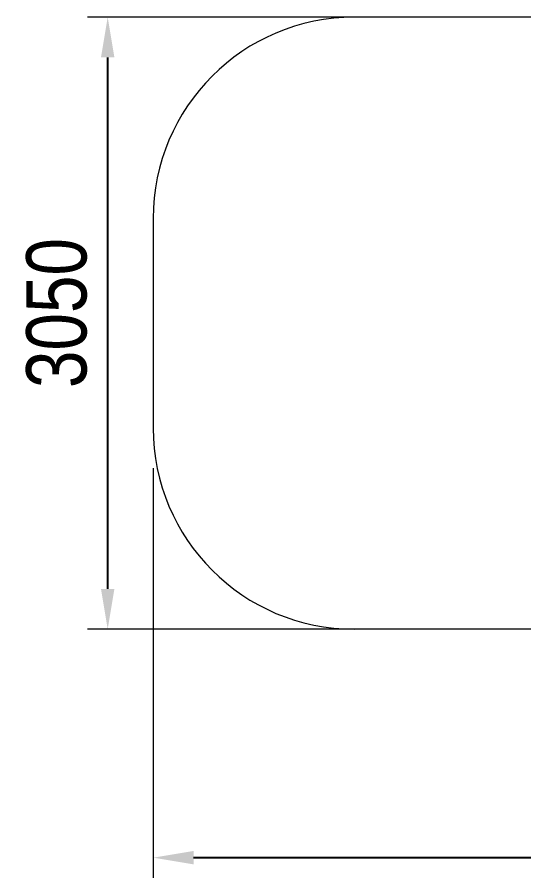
# Model space of a CAD drawing. Header units: millimetres. Extents: x -4151 to 3726, y -2931 to 1353.
# Drawn here: x -4151 to -1631, y -2931 to 1347 of the extents above; entities that cross this region are included whole.
import ezdxf

# ---------------------------------------------------------------- set-up
doc = ezdxf.new("R2010")
doc.units = ezdxf.units.MM
doc.layers.add('DIKOM_ЗОНА', color=80, linetype='Continuous')
doc.layers.add('DIKOM_РАЗМЕР_ЗОНА', color=7, linetype='Continuous')
doc.styles.add('style1', font='arialbd.ttf', dxfattribs={"width": 0.8})
doc.dimstyles.new('1-50', dxfattribs={"dimtxt": 300, "dimasz": 200, "dimexe": 100, "dimexo": 0, "dimgap": 100, "dimtad": 1, "dimtxsty": 'style1', "dimcen": 200, "dimclrd": 7, "dimclre": 7, "dimclrt": 7, "dimadec": 1, "dimazin": 2, "dimtfac": 1, "dimtmove": 0, "dimatfit": 2, "dimfxl": 0, "dimlwd": 25, "dimlwe": 18, "dimarcsym": 0})

# ---------------------------------------------------------------- blocks, each defined once
blk = doc.blocks.new('*D0')
at = {"layer": 'Defpoints', "color": 0, "transparency": 16777216}
for p in [(-3701.1, 1347.3), (-2474.9, 1347.3), (-2474.9, -1695.1)]:
    blk.add_point(p, dxfattribs=at)
at = {"layer": 'DIKOM_РАЗМЕР_ЗОНА', "color": 7, "lineweight": 18, "transparency": 16777216}
for p, q in [((-2474.9, 1347.3), (-3801.1, 1347.3)), ((-2474.9, -1695.1), (-3801.1, -1695.1))]:
    blk.add_line(p, q, dxfattribs=at)
at = {"layer": 'DIKOM_РАЗМЕР_ЗОНА', "color": 7, "lineweight": 25, "transparency": 16777216}
blk.add_line((-3701.1, -1495.1), (-3701.1, 1147.3), dxfattribs=at)
at = {"layer": 'DIKOM_РАЗМЕР_ЗОНА', "color": 7, "transparency": 16777216}
for points in [[(-3734.4, 1147.3), (-3667.8, 1147.3), (-3701.1, 1347.3)], [(-3734.4, -1495.1), (-3667.8, -1495.1), (-3701.1, -1695.1)]]:
    blk.add_solid(points, dxfattribs=at)
at = {"layer": 'DIKOM_РАЗМЕР_ЗОНА', "color": 7, "transparency": 16777216, "insert": (-3954.4, -123.4), "char_height": 300, "attachment_point": 5, "rotation": 90, "style": 'style1'}
blk.add_mtext('{\\fArial|b0|i0|c204|p34;3050}', dxfattribs=at)
blk = doc.blocks.new('*D1')
at = {"layer": 'Defpoints', "color": 0, "transparency": 16777216}
for p in [(3725.7, -792.2), (-3474.3, -894.5), (3725.7, -2831.2)]:
    blk.add_point(p, dxfattribs=at)
at = {"layer": 'DIKOM_РАЗМЕР_ЗОНА', "color": 7, "lineweight": 18, "transparency": 16777216}
for p, q in [((3725.7, -792.2), (3725.7, -2931.2)), ((-3474.3, -894.5), (-3474.3, -2931.2))]:
    blk.add_line(p, q, dxfattribs=at)
at = {"layer": 'DIKOM_РАЗМЕР_ЗОНА', "color": 7, "lineweight": 25, "transparency": 16777216}
blk.add_line((-3274.3, -2831.2), (3525.7, -2831.2), dxfattribs=at)
at = {"layer": 'DIKOM_РАЗМЕР_ЗОНА', "color": 7, "transparency": 16777216}
for points in [[(-3274.3, -2797.9), (-3274.3, -2864.6), (-3474.3, -2831.2)], [(3525.7, -2797.9), (3525.7, -2864.6), (3725.7, -2831.2)]]:
    blk.add_solid(points, dxfattribs=at)
at = {"layer": 'DIKOM_РАЗМЕР_ЗОНА', "color": 7, "transparency": 16777216, "insert": (125.7, -2578.1), "char_height": 300, "attachment_point": 5, "style": 'style1'}
blk.add_mtext('{\\fArial|b0|i0|c204|p34;7200}', dxfattribs=at)

msp = doc.modelspace()

# ---------------------------------------------------------------- linework, layer by layer
at = {"layer": 'DIKOM_ЗОНА', "color": 3, "lineweight": 15}
for p, q in [((2725.146, 1347.32), (-2474.854, 1347.32)), ((-3474.854, 347.32), (-3474.854, -695.07)), ((2725.146, -1695.07), (-2474.854, -1695.07))]:
    msp.add_line(p, q, dxfattribs=at)
for centre, start, end in [((-2474.854, 347.32), 90, 180), ((-2474.854, -695.07), 180, 270)]:
    msp.add_arc(centre, 1000, start, end, dxfattribs=at)

# ---------------------------------------------------------------- dimensions: what is measured, and where the dimension line sits
at = {"layer": 'DIKOM_РАЗМЕР_ЗОНА'}
dim = msp.add_linear_dim(base=(-3701.092, 1347.32), p1=(-2474.854, -1695.07), p2=(-2474.854, 1347.32), angle=90, text='{\\fArial|b0|i0|c204|p34;3050}', dimstyle='1-50', dxfattribs=at)
dim.commit()
dim.dimension.update_dxf_attribs({"geometry": '*D0', "text_midpoint": (-3701.092, -123.375), "dimtype": 160})
dim = msp.add_linear_dim(base=(3725.68, -2831.247), p1=(-3474.32, -894.485), p2=(3725.68, -792.213), text='{\\fArial|b0|i0|c204|p34;<>}', dimstyle='1-50', dxfattribs=at)
dim.commit()
dim.dimension.update_dxf_attribs({"geometry": '*D1', "text_midpoint": (125.68, -2831.247), "dimtype": 160})

doc.saveas('drawing.dxf')
